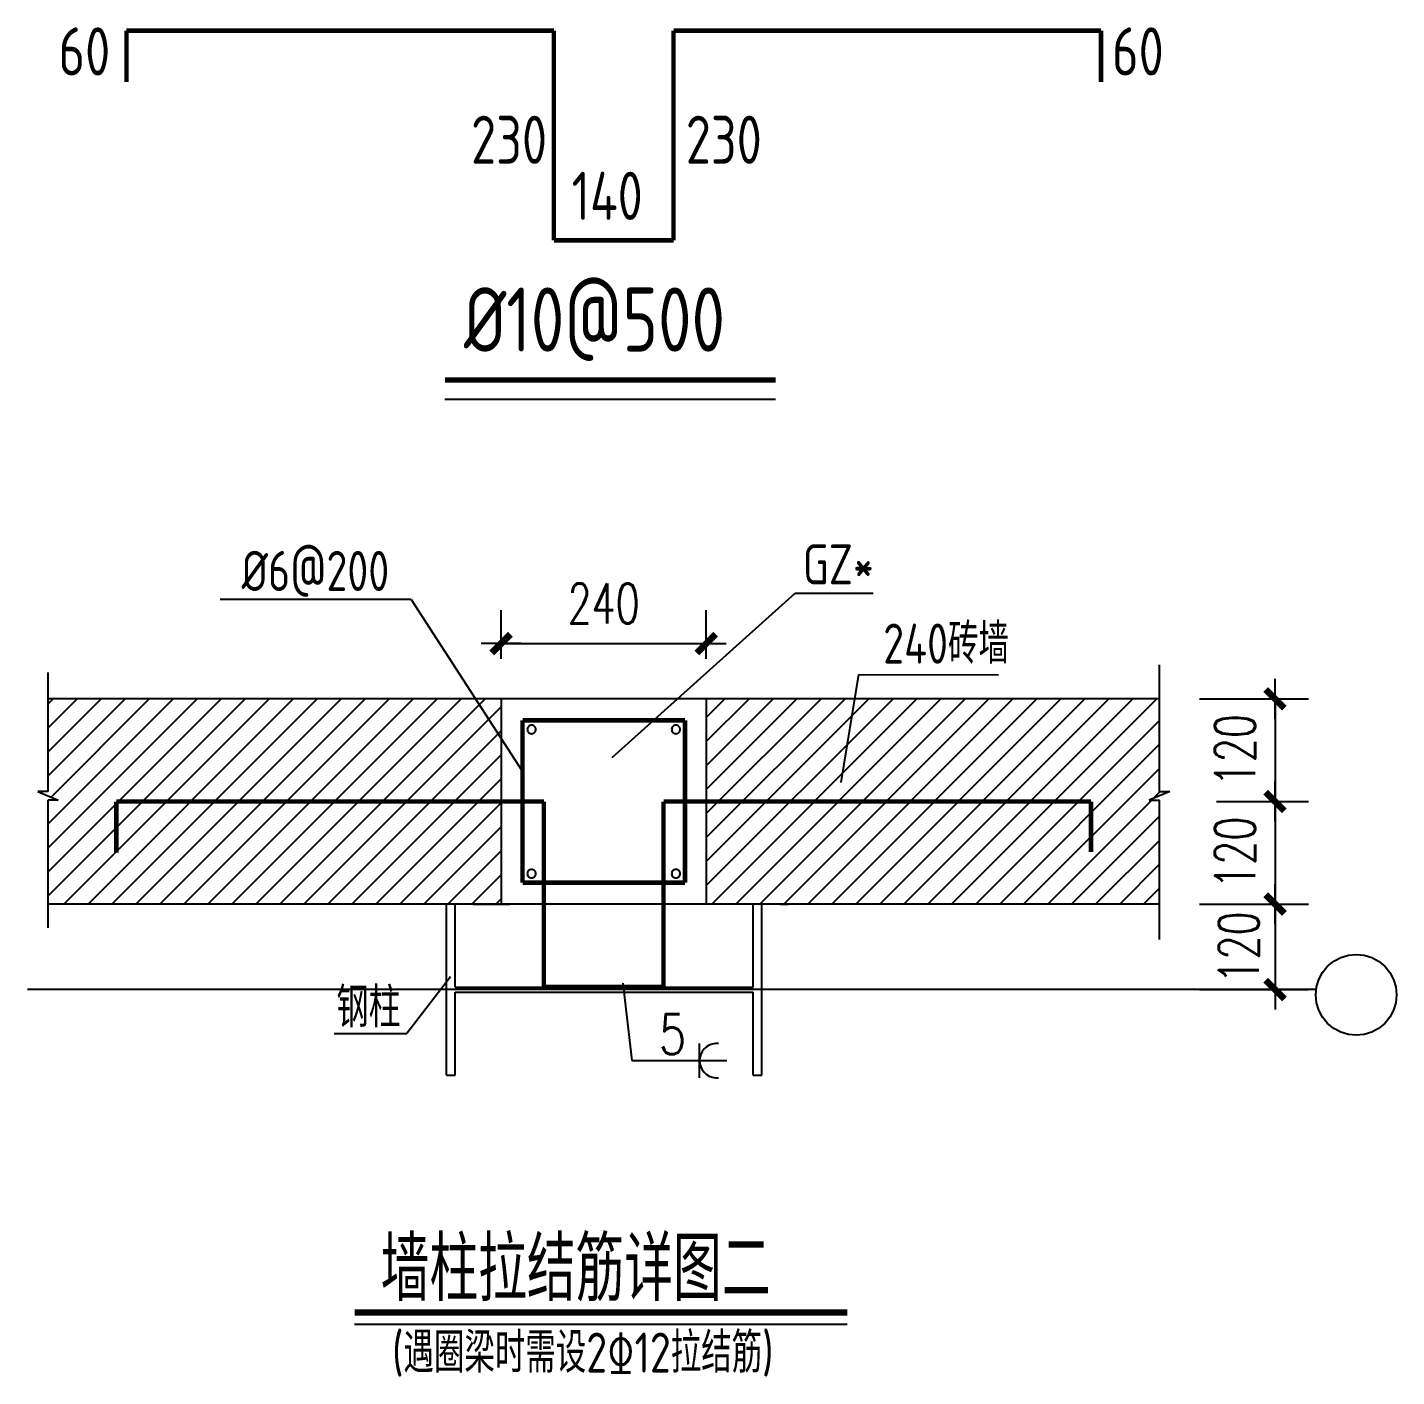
# Model space of a CAD drawing. Extents: x -33967 to 1773478, y -1022458 to -784650.
# Drawn here: x 475889 to 492973, y -996610 to -979777 of the extents above; entities that cross this region are included whole.
import ezdxf

# ---------------------------------------------------------------- set-up
doc = ezdxf.new("R2010")
doc.units = 0
doc.header["$LTSCALE"] = 1000
doc.header["$MEASUREMENT"] = 0
for name, color, linetype in [('22', 1, 'Continuous'), ('AXIS', 3, 'Continuous'), ('DQ', 3, 'Continuous'), ('PUB_TEXT', 7, 'Continuous'), ('中粗线', 3, 'Continuous'), ('特细线', 8, 'Continuous'), ('细线', 9, 'Continuous')]:
    doc.layers.add(name, color=color, linetype=linetype)
doc.styles.add('_HZTXT', font='tssdeng.shx', dxfattribs={"width": 0.8, "bigfont": 'tssdchn.shx'})
doc.styles.add('C', font='tssdeng.shx', dxfattribs={"height": 3, "bigfont": 'tssdchn.shx'})
doc.styles.add('DIM_FONT', font='SIMPLEX.shx', dxfattribs={"width": 0.7})
doc.styles.add('HZTXT', font='romans.shx', dxfattribs={"width": 0.75, "height": 300, "bigfont": 'HZTXT.shx'})
doc.dimstyles.new('DIMN', dxfattribs={"dimtxt": 300, "dimasz": 1, "dimexe": 250, "dimexo": 300, "dimgap": 150, "dimtad": 1, "dimdec": 0, "dimzin": 0, "dimdsep": 46, "dimtxsty": 'DIM_FONT', "dimblk": '_DIMX', "dimcen": 0.09, "dimclrt": 7, "dimadec": 0, "dimazin": 0, "dimtfac": 1, "dimtdec": 0, "dimtix": 1, "dimtmove": 2, "dimatfit": 3, "dimldrblk": '_DIMX', "dimfxl": 1, "dimtolj": 1, "dimtzin": 0, "dimarcsym": 0})

# ---------------------------------------------------------------- blocks, each defined once
blk = doc.blocks.new('_DIMX')
blk.add_line((-150, 0), (150, 0))
at = {"const_width": 50}
blk.add_lwpolyline([(-70, -70), (70, 70)], dxfattribs=at)
blk = doc.blocks.new('*D1011')
at = {"layer": 'Defpoints', "color": 0, "linetype": 'ByBlock', "transparency": 16777216}
for p in [(556, 3122), (-980, 2708), (556, 2708)]:
    blk.add_point(p, dxfattribs=at)
at = {"layer": 'DQ', "color": 0, "linetype": 'ByBlock', "lineweight": -2, "transparency": 16777216}
for p, q in [((-980, 3008), (-980, 3372)), ((556, 3008), (556, 3372)), ((-979, 3122), (555, 3122))]:
    blk.add_line(p, q, dxfattribs=at)
at = {"layer": 'DQ', "color": 0, "linetype": 'ByBlock', "lineweight": -2, "transparency": 16777216, "rotation": 180}
blk.add_blockref('_DIMX', (-980, 3122), dxfattribs=at)
at = {"layer": 'DQ', "color": 0, "linetype": 'ByBlock', "lineweight": -2, "transparency": 16777216}
blk.add_blockref('_DIMX', (556, 3122), dxfattribs=at)
at = {"layer": 'DQ', "color": 7, "linetype": 'ByBlock', "transparency": 16777216, "insert": (-212, 3422), "char_height": 300, "attachment_point": 5, "style": 'DIM_FONT'}
blk.add_mtext('\\A1;240', dxfattribs=at)
blk = doc.blocks.new('*X1003')
at = {"color": 251}
for p, q in [((-4372, 2669), (-4332, 2708)), ((-4372, 2489), (-4153, 2708)), ((-4372, 2309), (-3973, 2708)), ((-4372, 2130), (-3794, 2708)), ((-4372, 1771), (-3434, 2708)), ((-4372, 1591), (-3255, 2708)), ((-4372, 1411), (-3075, 2708)), ((-4372, 1232), (-2896, 2708)), ((-4349, 1973), (-3614, 2708)), ((-4252, 1172), (-2716, 2708)), ((-4072, 1172), (-2536, 2708)), ((-3893, 1172), (-2357, 2708)), ((-3713, 1172), (-2177, 2708)), ((-3534, 1172), (-1998, 2708)), ((-3354, 1172), (-1818, 2708)), ((-3174, 1172), (-1638, 2708)), ((-2995, 1172), (-1459, 2708)), ((-2815, 1172), (-1279, 2708)), ((-2636, 1172), (-1100, 2708)), ((556, 2568), (696, 2708)), ((556, 2388), (876, 2708)), ((556, 2208), (1056, 2708)), ((556, 2029), (1235, 2708)), ((556, 1849), (1415, 2708)), ((556, 1670), (1595, 2708)), ((556, 1490), (1774, 2708)), ((556, 1310), (1954, 2708)), ((597, 1172), (2133, 2708)), ((777, 1172), (2313, 2708)), ((957, 1172), (2493, 2708)), ((1136, 1172), (2672, 2708)), ((1316, 1172), (2852, 2708)), ((1495, 1172), (3031, 2708)), ((1675, 1172), (3211, 2708)), ((1855, 1172), (3391, 2708)), ((2034, 1172), (3570, 2708)), ((2214, 1172), (3750, 2708)), ((2393, 1172), (3929, 2708)), ((-2456, 1172), (-980, 2648)), ((-2276, 1172), (-980, 2469)), ((2573, 1172), (3948, 2547)), ((2753, 1172), (3948, 2368)), ((-2097, 1172), (-980, 2289)), ((2932, 1172), (3948, 2188)), ((-1917, 1172), (-980, 2109)), ((-4372, 1950), (-4371, 1951)), ((3112, 1172), (3891, 1951)), ((3904, 1964), (3955, 2015)), ((-1738, 1172), (-980, 1930)), ((-1558, 1172), (-980, 1750)), ((3291, 1172), (3948, 1829)), ((3471, 1172), (3948, 1649)), ((-1378, 1172), (-980, 1570)), ((3651, 1172), (3948, 1470)), ((-1199, 1172), (-980, 1391)), ((3830, 1172), (3948, 1290)), ((-1019, 1172), (-980, 1211))]:
    blk.add_line(p, q, dxfattribs=at)
blk = doc.blocks.new('*D1012')
at = {"layer": 'Defpoints', "color": 0, "linetype": 'ByBlock', "transparency": 16777216}
for p in [(4076, 1940), (3948, 1172), (4814, 1172)]:
    blk.add_point(p, dxfattribs=at)
at = {"layer": 'DQ', "color": 0, "linetype": 'ByBlock', "lineweight": -2, "transparency": 16777216}
for p, q in [((4376, 1940), (5064, 1940)), ((4814, 1939), (4814, 1173)), ((4248, 1172), (5064, 1172))]:
    blk.add_line(p, q, dxfattribs=at)
for p, rotation in [((4814, 1940), 90), ((4814, 1172), 270)]:
    blk.add_blockref('_DIMX', p, dxfattribs=dict(at, rotation=rotation))
at = {"layer": 'DQ', "color": 7, "linetype": 'ByBlock', "transparency": 16777216, "insert": (4514, 1556), "char_height": 300, "attachment_point": 5, "rotation": 90, "style": 'DIM_FONT'}
blk.add_mtext('\\A1;120', dxfattribs=at)
blk = doc.blocks.new('*D1013')
at = {"layer": 'Defpoints', "color": 0, "linetype": 'ByBlock', "transparency": 16777216}
for p in [(3948, 1172), (3948, 532), (4814, 532)]:
    blk.add_point(p, dxfattribs=at)
at = {"layer": 'DQ', "color": 0, "linetype": 'ByBlock', "lineweight": -2, "transparency": 16777216}
for p, q in [((4248, 1172), (5064, 1172)), ((4814, 1171), (4814, 533)), ((4248, 532), (5064, 532))]:
    blk.add_line(p, q, dxfattribs=at)
for p, rotation in [((4814, 1172), 90), ((4814, 532), 270)]:
    blk.add_blockref('_DIMX', p, dxfattribs=dict(at, rotation=rotation))
at = {"layer": 'DQ', "color": 7, "linetype": 'ByBlock', "transparency": 16777216, "insert": (4542, 847), "char_height": 300, "attachment_point": 5, "rotation": 90, "style": 'DIM_FONT'}
blk.add_mtext('\\A1;120', dxfattribs=at)
blk = doc.blocks.new('*D1014')
at = {"layer": 'Defpoints', "color": 0, "linetype": 'ByBlock', "transparency": 16777216}
for p in [(3948, 2708), (4076, 1940), (4814, 1940)]:
    blk.add_point(p, dxfattribs=at)
at = {"layer": 'DQ', "color": 0, "linetype": 'ByBlock', "lineweight": -2, "transparency": 16777216}
for p, q in [((4248, 2708), (5064, 2708)), ((4814, 2707), (4814, 1941)), ((4376, 1940), (5064, 1940))]:
    blk.add_line(p, q, dxfattribs=at)
for p, rotation in [((4814, 2708), 90), ((4814, 1940), 270)]:
    blk.add_blockref('_DIMX', p, dxfattribs=dict(at, rotation=rotation))
at = {"layer": 'DQ', "color": 7, "linetype": 'ByBlock', "transparency": 16777216, "insert": (4514, 2324), "char_height": 300, "attachment_point": 5, "rotation": 90, "style": 'DIM_FONT'}
blk.add_mtext('\\A1;120', dxfattribs=at)
blk = doc.blocks.new('5')
at = {"color": 3, "linetype": 'Continuous'}
for q in [(-3084, 3450.9), (-819.6, 2165.5)]:
    blk.add_line((-1653.5, 3450.9), q, dxfattribs=at)
blk.add_line((-1188.4, 1171.7), (-915.6, 1171.7))
blk.add_lwpolyline([(5207.7, 706.5), (5253.5, 744.1), (5305.8, 772.1), (5362.5, 789.3), (5421.5, 795.1), (5480.5, 789.3), (5537.2, 772.1), (5589.5, 744.1), (5635.3, 706.5), (5672.9, 660.7), (5700.9, 608.4), (5718.1, 551.7), (5723.9, 492.7), (5718.1, 433.7), (5700.9, 377), (5672.9, 324.7), (5635.3, 278.8), (5589.5, 241.2), (5537.2, 213.3), (5480.5, 196.1), (5421.5, 190.3), (5362.5, 196.1), (5305.8, 213.3), (5253.5, 241.2), (5207.7, 278.8), (5170.1, 324.7), (5142.1, 377), (5124.9, 433.7), (5119.1, 492.7), (5124.9, 551.7), (5142.1, 608.4), (5170.1, 660.7)], close=True, dxfattribs=at)
at = {"layer": '22', "const_width": 33.6}
for points in [[(-819.6, 2547.7), (396.4, 2547.7)], [(-819.6, 1331.7), (-819.6, 2547.7)], [(396.4, 2547.7), (396.4, 1331.7)], [(-3859.6, 1555.7), (-3859.6, 1939.7)], [(-3859.6, 1939.7), (-659.6, 1939.7)], [(-659.6, 1939.7), (-659.6, 550.9)], [(236.4, 550.9), (236.4, 1939.7)], [(3436.4, 1939.7), (236.4, 1939.7)], [(3436.4, 1939.7), (3436.4, 1562.7)], [(396.4, 1331.7), (-819.6, 1331.7)], [(-659.6, 550.9), (236.4, 550.9)]]:
    blk.add_lwpolyline(points, dxfattribs=at)
at = {"layer": 'AXIS'}
for p, q in [((5121.6, 531.7), (-4526, 531.7)), ((-2076.9, -1973.8), (1610.9, -1973.8))]:
    blk.add_line(p, q, dxfattribs=at)
at = {"layer": 'AXIS', "const_width": 48}
blk.add_lwpolyline([(-2076.9, -1885.1), (1610.9, -1885.1)], dxfattribs=at)
at = {"layer": '中粗线', "color": 7}
for p, q in [((-1388.7, -108.3), (-1388.7, 1171.7)), ((-1324.7, 550.9), (-1324.7, 1171.7)), ((907.8, 550.9), (907.8, 1171.7)), ((971.8, -108.3), (971.8, 1171.7)), ((1108.2, 1171.7), (1172.2, 1171.7)), ((-1324.7, 550.9), (907.8, 550.9)), ((-1324.7, 512.5), (907.8, 512.5)), ((-1324.7, -108.3), (-1324.7, 512.5)), ((907.8, -108.3), (907.8, 512.5)), ((-1388.7, -108.3), (-1324.7, -108.3)), ((907.8, -108.3), (971.8, -108.3))]:
    blk.add_line(p, q, dxfattribs=at)
at = {"layer": '特细线', "color": 3}
for p, q in [((-148.8, 2269.2), (1222.4, 3499.3)), ((1222.4, 3499.3), (1806.4, 3499.3)), ((-4371.6, 2014.7), (-4371.6, 2906.5)), ((1566.1, 2082.1), (1697.5, 2890.7)), ((1697.5, 2890.7), (2743.7, 2886.9)), ((3948.4, 2014.7), (3948.4, 2962)), ((-4371.6, 2014.7), (-4448.4, 2014.7)), ((-4448.4, 2014.7), (-4294.8, 1950.7)), ((-4371.6, 994.5), (-4371.6, 1950.7)), ((-4294.8, 1950.7), (-4371.6, 1950.7)), ((4025.2, 2014.7), (3871.6, 1950.7)), ((3871.6, 1950.7), (3948.4, 1950.7)), ((3948.4, 2014.7), (4025.2, 2014.7)), ((3948.4, 907.3), (3948.4, 1950.7)), ((-1358.4, 627.9), (-1684.6, 203.1)), ((-68.6, 580.6), (0, 0)), ((-2228.4, 203.1), (-1684.6, 203.1)), ((0, 0), (710.9, 0))]:
    blk.add_line(p, q, dxfattribs=at)
at = {"layer": '特细线', "color": 2}
for points in [[(-719.7, 2479.3), (-720.3, 2485.5), (-722.2, 2491.5), (-725.1, 2497), (-729.1, 2501.9), (-733.9, 2505.9), (-739.5, 2508.8), (-745.5, 2510.6), (-751.7, 2511.3), (-758, 2510.6), (-764, 2508.8), (-769.5, 2505.9), (-774.4, 2501.9), (-778.3, 2497), (-781.3, 2491.5), (-783.1, 2485.5), (-783.7, 2479.3)], [(-783.7, 2479.3), (-783.1, 2473), (-781.3, 2467), (-778.3, 2461.5), (-774.4, 2456.6), (-769.5, 2452.7), (-764, 2449.7), (-758, 2447.9), (-751.7, 2447.3), (-745.5, 2447.9), (-739.5, 2449.7), (-733.9, 2452.7), (-729.1, 2456.6), (-725.1, 2461.5), (-722.2, 2467), (-720.3, 2473), (-719.7, 2479.3)], [(360.5, 2479.3), (359.9, 2485.5), (358.1, 2491.5), (355.1, 2497), (351.2, 2501.9), (346.3, 2505.9), (340.8, 2508.8), (334.8, 2510.6), (328.5, 2511.3), (322.3, 2510.6), (316.3, 2508.8), (310.7, 2505.9), (305.9, 2501.9), (301.9, 2497), (299, 2491.5), (297.1, 2485.5), (296.5, 2479.3)], [(296.5, 2479.3), (297.1, 2473), (299, 2467), (301.9, 2461.5), (305.9, 2456.6), (310.7, 2452.7), (316.3, 2449.7), (322.3, 2447.9), (328.5, 2447.3), (334.8, 2447.9), (340.8, 2449.7), (346.3, 2452.7), (351.2, 2456.6), (355.1, 2461.5), (358.1, 2467), (359.9, 2473), (360.5, 2479.3)], [(-719.7, 1399.7), (-720.3, 1405.9), (-722.2, 1411.9), (-725.1, 1417.4), (-729.1, 1422.3), (-733.9, 1426.3), (-739.5, 1429.2), (-745.5, 1431), (-751.7, 1431.7), (-758, 1431), (-764, 1429.2), (-769.5, 1426.3), (-774.4, 1422.3), (-778.3, 1417.4), (-781.3, 1411.9), (-783.1, 1405.9), (-783.7, 1399.7)], [(-783.7, 1399.7), (-783.1, 1393.4), (-781.3, 1387.4), (-778.3, 1381.9), (-774.4, 1377), (-769.5, 1373.1), (-764, 1370.1), (-758, 1368.3), (-751.7, 1367.7), (-745.5, 1368.3), (-739.5, 1370.1), (-733.9, 1373.1), (-729.1, 1377), (-725.1, 1381.9), (-722.2, 1387.4), (-720.3, 1393.4), (-719.7, 1399.7)], [(360.5, 1399.7), (359.9, 1405.9), (358.1, 1411.9), (355.1, 1417.4), (351.2, 1422.3), (346.3, 1426.3), (340.8, 1429.2), (334.8, 1431), (328.5, 1431.7), (322.3, 1431), (316.3, 1429.2), (310.7, 1426.3), (305.9, 1422.3), (301.9, 1417.4), (299, 1411.9), (297.1, 1405.9), (296.5, 1399.7)], [(296.5, 1399.7), (297.1, 1393.4), (299, 1387.4), (301.9, 1381.9), (305.9, 1377), (310.7, 1373.1), (316.3, 1370.1), (322.3, 1368.3), (328.5, 1367.7), (334.8, 1368.3), (340.8, 1370.1), (346.3, 1373.1), (351.2, 1377), (355.1, 1381.9), (358.1, 1387.4), (359.9, 1393.4), (360.5, 1399.7)]]:
    blk.add_lwpolyline(points, dxfattribs=at)
at = {"layer": '细线', "color": 7}
for p, q in [((3948.4, 2707.7), (-4371.6, 2707.7)), ((-979.6, 2707.7), (-979.6, 1171.7)), ((556.4, 2707.7), (556.4, 1171.7)), ((3948.4, 1171.7), (-4371.6, 1171.7))]:
    blk.add_line(p, q, dxfattribs=at)
at = {"layer": '细线', "color": 3}
blk.add_line((505.9, -128), (505.9, 128), dxfattribs=at)
blk.add_lwpolyline([(648.7, 128), (624.7, 128.4), (601.1, 124.3), (578.6, 115.9), (558, 103.5), (540.2, 87.5), (525.6, 68.4), (514.8, 47), (508.2, 23.9), (505.9, 0), (508.2, -23.9), (514.8, -47), (525.6, -68.4), (540.2, -87.5), (558, -103.5), (578.6, -115.9), (601.1, -124.3), (624.7, -128.4), (648.7, -128)], dxfattribs=at)
at = {"color": 251}
blk.add_blockref('*X1003', (0, 0), dxfattribs=at)
at = {"layer": '中粗线', "color": 7, "style": '_HZTXT', "width": 0.8}
blk.add_text('(遇圈梁时需设2%%13112拉结筋)', height=300, dxfattribs=at).set_placement((-1796.1, -2335.6))
at = {"layer": '细线', "color": 7, "width": 0.8}
for s, height, style, p in [('%%c6@200', 300, '_HZTXT', (-2923, 3515.5)), ('GZ*', 300, '_HZTXT', (1279, 3565)), ('240砖墙', 300, '_HZTXT', (1880.5, 2971.6)), ('钢柱', 300, 'HZTXT', (-2211.8, 247.9)), ('5', 300, 'HZTXT', (201, 47.5)), ('墙柱拉结筋详图二', 480, '_HZTXT', (-1881.4, -1800.2))]:
    blk.add_text(s, height=height, dxfattribs=dict(at, style=style)).set_placement(p)
at = {"layer": 'DQ', "linetype": 'ByBlock'}
dim = blk.add_linear_dim(base=(556.4, 3122), p1=(-979.6, 2707.7), p2=(556.4, 2707.7), text='240', dimstyle='DIMN', override={"dimlfac": 0.2, "dimsah": 1}, dxfattribs=at)
dim.commit()
dim.dimension.update_dxf_attribs({"geometry": '*D1011', "text_midpoint": (-211.6, 3422)})
for base, p1, p2, picture, middle in [((4813.9, 1939.7), (3948.4, 2707.7), (4076.4, 1939.7), '*D1014', (4513.9, 2323.7)), ((4813.9, 1171.7), (4076.4, 1939.7), (3948.4, 1171.7), '*D1012', (4513.9, 1555.7))]:
    dim = blk.add_linear_dim(base=base, p1=p1, p2=p2, angle=90, text='120', dimstyle='DIMN', override={"dimlfac": 0.2, "dimsah": 1}, dxfattribs=at)
    dim.commit()
    dim.dimension.update_dxf_attribs({"geometry": picture, "text_midpoint": middle})
dim = blk.add_linear_dim(base=(4813.9, 531.7), p1=(3948.4, 1171.7), p2=(3948.4, 531.7), angle=90, text='120', dimstyle='DIMN', override={"dimlfac": 0.2, "dimsah": 1}, dxfattribs=at)
dim.commit()
dim.dimension.update_dxf_attribs({"geometry": '*D1013', "text_midpoint": (4541.7, 847.3), "dimtype": 128})

msp = doc.modelspace()

# ---------------------------------------------------------------- linework, layer by layer
at = {"layer": '22', "const_width": 56, "elevation": -1193.9}
for points in [[(477125, -980457.1), (477125, -979817.1)], [(477125, -979817.1), (482458.3, -979817.1)], [(482458.3, -979817.1), (482458.3, -982432.6)], [(483951.6, -982432.6), (483951.6, -979817.1)], [(489285, -979817.1), (483951.6, -979817.1)], [(489285, -980457.1), (489285, -979817.1)], [(482458.3, -982432.6), (483951.6, -982432.6)]]:
    msp.add_lwpolyline(points, dxfattribs=at)
at = {"layer": 'AXIS'}
msp.add_line((481098.6, -984414.4, -1193.9), (485224.6, -984414.4, -1193.9), dxfattribs=at)
at = {"layer": 'AXIS', "const_width": 66.7, "elevation": -1193.9}
msp.add_lwpolyline([(481098.6, -984176.6), (485224.6, -984176.6)], dxfattribs=at)

# ---------------------------------------------------------------- block references
at = {"layer": 'PUB_TEXT', "xscale": 1.666666666744277, "yscale": 1.666666666744277, "zscale": 1.666666666744277}
msp.add_blockref('5', (483432.8, -992667.6, -1193.9), dxfattribs=at)

# ---------------------------------------------------------------- texts
at = {"layer": 'PUB_TEXT', "style": 'C', "width": 0.8}
for s, p in [('60', (476277.9, -980376.7, -1193.9)), ('60', (489422.3, -980376.7, -1193.9)), ('230', (481425, -981478.9, -1193.9)), ('230', (484104.2, -981478.9, -1193.9)), ('140', (482680.3, -982178.4, -1193.9))]:
    msp.add_text(s, height=600, dxfattribs=at).set_placement(p)
at = {"layer": '细线', "color": 7, "style": '_HZTXT', "width": 0.8}
msp.add_text('%%c10@500', height=800, dxfattribs=at).set_placement((481335.9, -983821.6, -1193.9))

doc.saveas('drawing.dxf')
